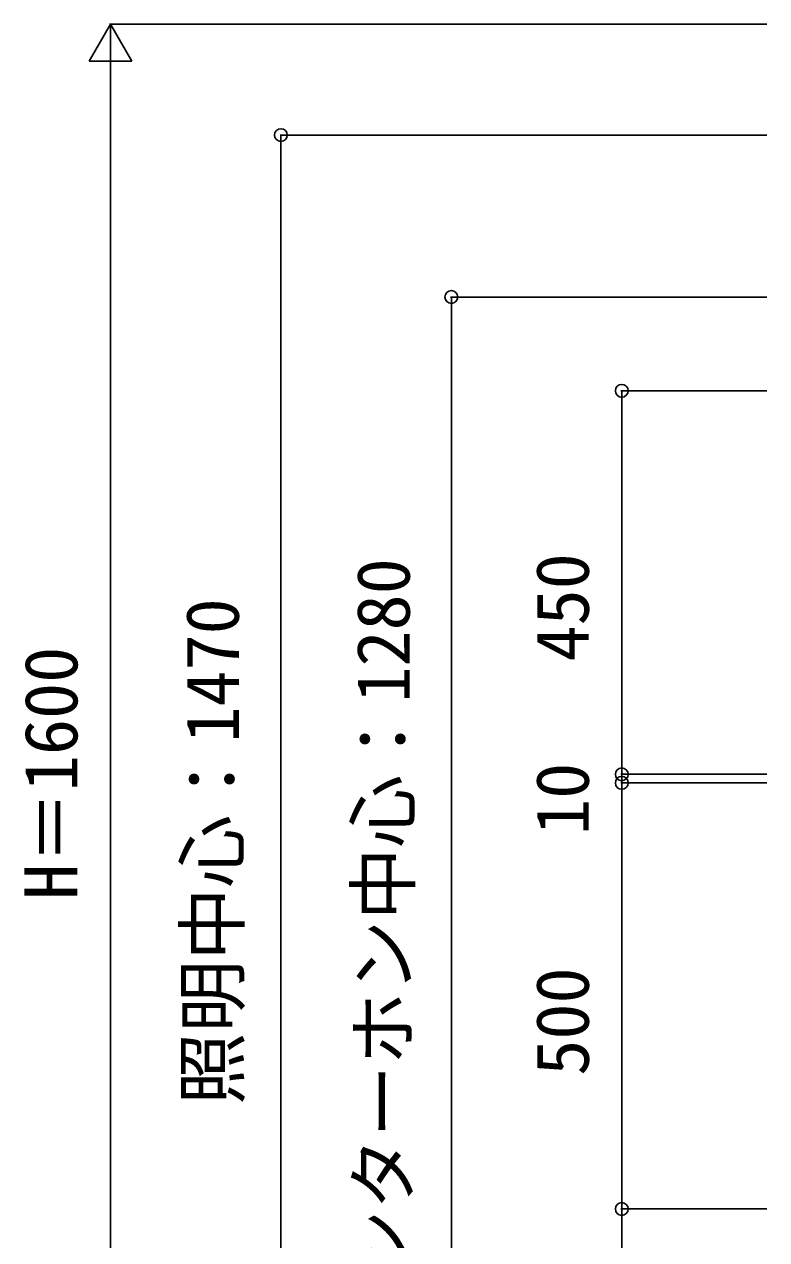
# Model space of a CAD drawing. Units: millimetres, scale not verified. Extents: x -4375 to 4375, y -6498 to 6471.
# Drawn here: x -1487 to -616, y 1157 to 2584 of the extents above; entities that cross this region are included whole.
import ezdxf
from ezdxf.enums import TextEntityAlignment as Align

# ---------------------------------------------------------------- set-up
doc = ezdxf.new("R2010")
doc.units = ezdxf.units.MM
doc.header["$LTSCALE"] = 30
doc.layers.add('0-4_YKK_D', color=6, linetype='Continuous')
doc.styles.add('ＭＳ ゴシック', font='')
doc.styles.get('ＭＳ ゴシック').set_extended_font_data('MS Gothic')

msp = doc.modelspace()

# ---------------------------------------------------------------- linework, layer by layer
at = {"layer": '0-4_YKK_D'}
for p, q in [((-1386.02, 2583.5), (-1411.02, 2540.2)), ((-616.02, 2583.5), (-1387.02, 2583.5)), ((-1386.02, 2583.5), (-1361.02, 2540.2)), ((-1386.02, 2583.5), (-1386.02, 2496.9)), ((-1411.02, 2540.2), (-1361.02, 2540.2)), ((-1386.02, 2533.5), (-1386.02, 1033.5)), ((-616.02, 2453.5), (-1187.02, 2453.5)), ((-1186.02, 2453.5), (-1186.02, 983.5)), ((-616.02, 2263.5), (-987.02, 2263.5)), ((-986.02, 2263.5), (-986.02, 983.5)), ((-616.02, 2153.5), (-787.02, 2153.5)), ((-786.02, 2153.5), (-786.02, 1703.5)), ((-786.02, 1703.5), (-786.02, 1733.5)), ((-616.02, 1703.5), (-787.02, 1703.5)), ((-616.02, 1703.5), (-787.02, 1703.5)), ((-786.02, 1703.5), (-786.02, 1693.5)), ((-616.02, 1693.5), (-787.02, 1693.5)), ((-616.02, 1693.5), (-787.02, 1693.5)), ((-786.02, 1693.5), (-786.02, 1663.5)), ((-786.02, 1693.5), (-786.02, 1193.5)), ((-616.02, 1193.5), (-787.02, 1193.5)), ((-616.02, 1193.5), (-787.02, 1193.5))]:
    msp.add_line(p, q, dxfattribs=at)
msp.add_lwpolyline([(-786.02, 1193.5), (-786.02, 983.5), (-786.02, 738.67)], dxfattribs=at)
for centre in [(-1186.02, 2453.5), (-986.02, 2263.5), (-786.02, 2153.5), (-786.02, 1703.5), (-786.02, 1703.5), (-786.02, 1693.5), (-786.02, 1693.5), (-786.02, 1193.5), (-786.02, 1193.5)]:
    msp.add_circle(centre, 7.5, dxfattribs=at)

# ---------------------------------------------------------------- texts
at = {"layer": '0-4_YKK_D', "style": 'ＭＳ ゴシック'}
for s, p in [('450', (-806.02, 1835.77)), ('インターホン中心：1280', (-1016.16, 1022.46)), ('照明中心：1470', (-1216.64, 1315.47)), ('H＝1600', (-1406.02, 1556.27)), ('10', (-806.02, 1632.33)), ('500', (-806.02, 1349.81))]:
    msp.add_text(s, height=62.32, rotation=90, dxfattribs=at).set_placement(p, align=Align.BOTTOM_LEFT)

doc.saveas('drawing.dxf')
